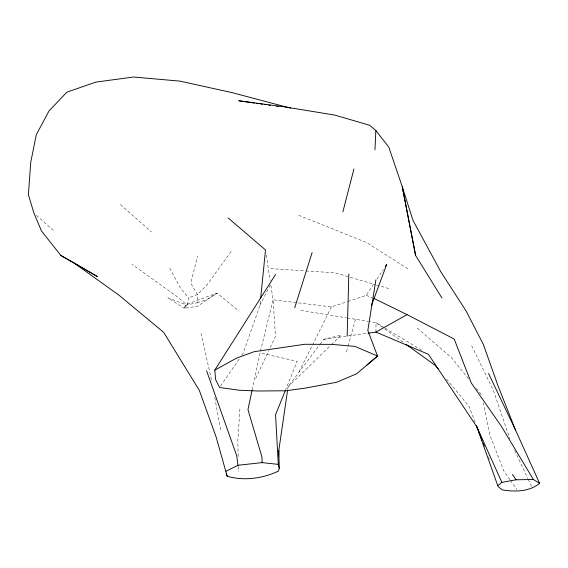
<?xml version="1.0" encoding="UTF-8"?>
<svg xmlns="http://www.w3.org/2000/svg" width="568" height="568" viewBox="0 0 568 568"><rect width="100%" height="100%" fill="white"/><g stroke="black" fill="none" stroke-linecap="round" stroke-linejoin="round"><path stroke-width="0.43" stroke-dasharray="2.84 2.13" d="M375.945 332.095L376.023 322.667L369.03 321.524M185.587 307.828L185.651 304.668L216.983 293.095L239.029 311.129M197.259 302.758L207.071 299.521L216.983 293.095L197.437 306.358L184.202 308.289L185.651 304.668L167.915 297.845L184.202 308.289L186.978 304.938L197.259 302.758L197.479 294.501L190.763 283.162L197.565 256.317M239.909 408.995L237.829 441.024L238.177 457.73M241.798 355.156L243.281 352.998L259.966 305.264L260.407 300.877M287.699 389.478L288.075 386.865L319.55 344.882M252.171 389.84L260.03 352.934L297.142 361.34L285.519 390.067M169.669 268.195L180.667 288.402L188.569 297.895L186.978 304.938L175.981 295.843L131.932 264.269M260.449 351.223L273.073 299.776L270.688 284.043M346.48 351.997L347.864 346.949M348.099 346.104L355.49 319.188M255.735 378.331L268.785 350.704M270.276 347.552L275.487 336.504L273.073 299.776L331.357 306.919L347.119 301.686M331.357 306.919L312.918 344.279M259.966 305.264L270.922 283.652M298.967 371.806L312.521 345.06M347.95 301.409L366.211 295.353L374.021 283.538M376.946 279.108L383.293 269.509M220.583 386.062L239.824 358.032M231.169 251.404L207.32 284.554L197.479 294.501L188.569 297.895M320.075 344.18L323.746 339.288L341.084 335.134L330.988 344.989M288.075 386.865L330.356 345.6M323.746 339.288L347.233 336.05M348.106 335.929L368.114 333.175M270.702 268.629L305.123 270.879M306.01 270.936L335.141 272.839L349.462 277.042M300.848 310.398L346.303 317.817M347.176 317.959L368.156 321.381M350.307 277.291L375.59 284.717M376.435 284.966L390.756 289.176M366.211 295.353L372.381 297.675M298.683 215.286L366.445 242.479L409.535 269.835M384.373 327.708L376.023 322.667L383.883 328.339M385.132 328.169L421.577 350.172M384.6 328.858L403.173 342.263M417.239 328.02L451.361 357.535L468.515 378.785M120.395 204.572L151.429 231.971M36.459 215.293L53.236 230.352M446.562 379.083L469.019 406.297L475.38 422.862M476.261 388.377L481.799 395.236M509.922 479.676L503.915 471.206L489.751 434.776L483.354 402.975M510.419 480.386L516.93 489.566M471.674 345.671L493.464 390.628L509.922 439.085M514.722 450.488L527.871 478.583M528.247 479.385L532.003 487.415M488.416 456.814L489.375 459.299M201.001 333.317L211.985 381.98M214.796 397.621L220.583 429.77M266.3 255.195L270.155 280.549M238.361 466.527L238.475 471.802"/><path stroke-width="0.85" d="M347.162 335.972L348.837 273.996M278.611 456.438L278.817 450.346L287.571 390.344M374.958 149.909L375.853 130.484L369.449 125.194L334.744 115.084L285.86 107.075L238.73 100.749L254.535 103.064M260.669 298.243L265.504 249.956L228.173 217.97M375.888 279.861L367.815 330.498L377.535 356.058L366.53 365.409M251.986 390.699L247.968 409.585L262.018 457.29L262.075 462.629L278.284 464.375L279.264 468.415L278.114 471.234C262.451 478.583 243.977 481.117 227.186 476.232L216.081 436.849L199.297 390.315L163.712 332.386L119.166 295.332L74.259 263.112L60.868 255.451L41.507 231.048L33.874 212.972L28.4 194.703L30.743 162.299L36.295 134.708L49.018 110.945L66.832 92.186L95.836 82.104L133.523 77.021L179.9 81.117L232.12 92.634L290.582 108.147M342.88 211.793L353.928 168.98M294.714 307.771L312.123 252.533M371.351 305.818L386.709 264.347L385.246 266.555M285.186 390.89L275.558 414.697L278.284 464.375M214.782 370.151L236.522 358.117L254.237 351.677L304.732 344.286L331.684 344.364L354.95 346.381L377.535 356.058L356.711 373.744L336.639 382.257L305.435 388.1L285.881 390.777L258.788 391.004L239.298 390.251L219.596 387.497L215.613 379.552L214.782 370.151L275.615 274.387M488.544 373.474L515.559 430.125L539.6 483.318C529.518 491.838 514.8 491.931 502.368 489.921L498.349 486.748L497.767 485.675L476.886 426.916L428.414 354.297L375.945 332.095L368.114 333.175M497.767 485.675L501.871 482.367L516.127 479.782L533.395 479.506L539.6 483.318M375.945 332.095L407.057 314.629L454.201 339.039L471.255 382.946L501.054 425.83L533.395 479.506M262.075 462.629L237.978 465.27L225.972 471.241M256.289 103.319L258.923 103.71M260.676 103.965L262.43 104.221M264.184 104.477L265.945 104.739M268.579 105.123L270.332 105.378M276.474 106.28L278.228 106.535M373.957 298.441L407.057 314.629M60.868 255.451L97.355 276.538L74.259 263.112M406.035 344.329L435.329 365.472L438.141 368.873M375.853 130.484L388.768 147.069L402.293 186.851L413.014 220.462L440.896 271.944L466.115 310.98L483.404 344.563L497.98 385.722L515.559 430.125M512.393 474.529L516.127 479.782M415.613 255.479L402.293 186.851L415.613 255.479L441.925 297.966M501.871 482.367L476.886 426.916M476.332 425.34L482.055 440.25M483.332 443.558L484.284 446.043M206.61 370.819L236.749 455.82L237.978 465.27M226.149 473.194L227.186 476.232M278.817 450.346L279.264 468.415"/></g></svg>
